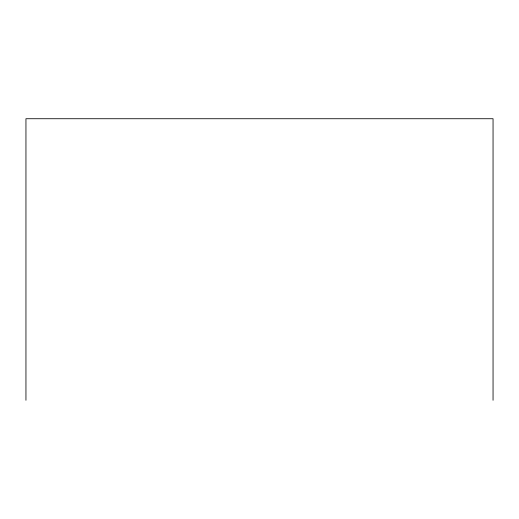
<?xml version="1.0" encoding="UTF-8"?>
<svg xmlns="http://www.w3.org/2000/svg" width="519" height="519" viewBox="0 0 519 519"><rect width="100%" height="100%" fill="white"/><g stroke="black" fill="none" stroke-linecap="round" stroke-linejoin="round"><path stroke-width="0.78" d="M493.05 400.272L493.05 118.728L25.95 118.728L25.95 400.272"/></g></svg>
